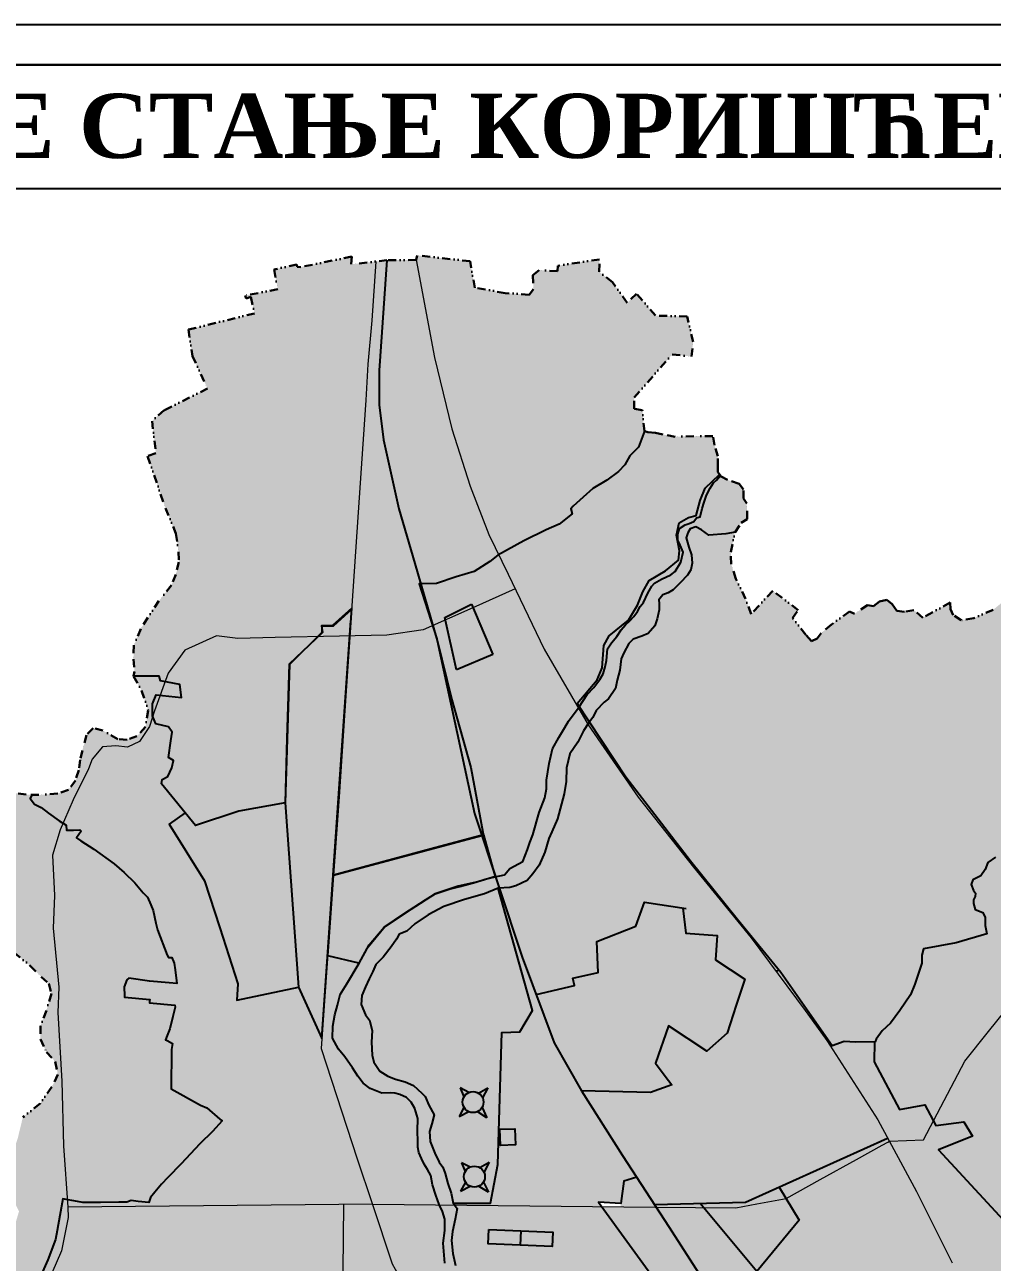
# Model space of a CAD drawing. Header units: inches. Extents: x 46391 to 88391, y 15017 to 44717.
# Drawn here: x 55668 to 67740, y 29283 to 44717 of the extents above; entities that cross this region are included whole.
import ezdxf

# ---------------------------------------------------------------- set-up
doc = ezdxf.new("R2010")
doc.units = ezdxf.units.IN
doc.header["$MEASUREMENT"] = 0
doc.linetypes.add('DIVIDE', pattern=[1.25, 0.5, -0.25, 0, -0.25, 0, -0.25])
for name, color, linetype in [('braunfild', 1, 'Continuous'), ('centralne funkcije', 1, 'Continuous'), ('granica gradj podrucja', 230, 'Continuous'), ('industrija', 181, 'Continuous'), ('objekti posebne namene', 99, 'Continuous'), ('okvir', 7, 'Continuous'), ('oznake 2', 7, 'Continuous'), ('poljoprivredno zemljiste', 31, 'Continuous'), ('porodicno stanovanje', 51, 'Continuous'), ('reka', 140, 'Continuous'), ('sport i rekreacija', 81, 'Continuous'), ('SS', 132, 'Continuous'), ('stanovanje sa poslovanjem', 40, 'Continuous')]:
    doc.layers.add(name, color=color, linetype=linetype)
for name, color, linetype, lineweight in [('DP 1 reda', 30, 'Continuous', 13), ('DP 2 reda', 50, 'Continuous', 9), ('granica gupa', 7, 'DIVIDE', 30), ('pruga', 7, 'TRACKS', 25)]:
    doc.layers.add(name, color=color, linetype=linetype, lineweight=lineweight)
doc.layers.add('objekti obrayovanja', color=7, linetype='Continuous', true_color=0x8fffe3)
doc.layers.add('OS', color=7, linetype='Continuous', true_color=0x00f0f0)
doc.styles.get("Standard").update_dxf_attribs({"font": 'arial.ttf'})
doc.linetypes.add('TRACKS', pattern='A,0.15,[130,ltypeshp.shx,S=0.25,R=0,X=0,Y=0],0.15', length=0.3)

msp = doc.modelspace()

# ---------------------------------------------------------------- hatches: boundary and pattern name
at = {"layer": 'braunfild'}
h = msp.add_hatch(color=256, dxfattribs=at)
h.dxf.hatch_style = 1
h.paths.add_polyline_path([(61209, 31400), (61102, 31457), (61149, 31347, -0.087846), (61178, 31382, -0.068723)])
h.paths.add_polyline_path([(61208, 31162, -0.154921), (61149, 31215), (61088, 31100)])
h.paths.add_polyline_path([(61374, 31214, -0.083795), (61345, 31181, -0.070366), (61314, 31162), (61436, 31085)])
h.paths.add_polyline_path([(61448, 31459), (61329, 31393, -0.157336), (61382, 31333)])
h.paths.add_polyline_path([(61178, 31382, 0.087846), (61149, 31347, 0.838496), (61345, 31181, 1)])
h = msp.add_hatch(color=256, dxfattribs=at)
h.dxf.hatch_style = 1
h.paths.add_polyline_path([(61225, 30470), (61118, 30525), (61165, 30416, -0.087846), (61195, 30451, -0.068723)])
h.paths.add_polyline_path([(61226, 30231, -0.154921), (61167, 30284), (61106, 30169)])
h.paths.add_polyline_path([(61391, 30284, -0.083795), (61363, 30251, -0.070366), (61332, 30231), (61454, 30156)])
h.paths.add_polyline_path([(61463, 30530), (61345, 30463, -0.157336), (61398, 30403)])
h.paths.add_polyline_path([(61195, 30451, 0.087846), (61165, 30416, 0.838496), (61363, 30251, 1)])
at = {"layer": 'centralne funkcije'}
h = msp.add_hatch(color=256, dxfattribs=at)
h.dxf.hatch_style = 1
h.paths.add_polyline_path([(63101, 29976), (63547, 29971), (63304, 30344), (63143, 30296)])
h = msp.add_hatch(color=256, dxfattribs=at)
h.dxf.hatch_style = 1
h.paths.add_polyline_path([(63065, 27945), (62910, 28081), (62725, 28051), (62736, 27982), (62408, 27927), (62415, 27900), (62347, 27885), (62342, 27916), (61856, 27835), (61864, 27775), (62702, 27764), (62815, 27764), (63240, 27818), (63399, 27807), (63761, 27816), (64391, 27821), (64516, 27845), (64743, 27979), (64783, 28007), (64584, 28317), (64076, 29151), (63710, 29721), (63547, 29971), (62866, 29978), (64154, 28206), (63802, 27881), (63656, 27935), (63647, 27926), (63622, 27947), (63598, 27956), (63308, 28064)])
at = {"layer": 'industrija'}
h = msp.add_hatch(color=256, dxfattribs=at)
h.dxf.hatch_style = 1
h.paths.add_polyline_path([(61244, 37492), (60910, 37325), (61054, 36673), (61507, 36863)])
h = msp.add_hatch(color=256, dxfattribs=at)
h.dxf.hatch_style = 1
h.paths.add_polyline_path([(61621, 32147), (61844, 32158), (62003, 32423), (61574, 33948), (61404, 33880), (61156, 33807), (60899, 33722), (60703, 33618), (60535, 33503), (60434, 33412), (60342, 33377), (60307, 33311), (60241, 33217), (60139, 33087), (60049, 32995), (60012, 32910), (59964, 32819), (59920, 32719), (59875, 32610), (59865, 32499), (59920, 32371), (59972, 32303), (60003, 32174), (59996, 32029), (60002, 31867), (60026, 31777), (60099, 31666), (60199, 31605), (60295, 31565), (60413, 31534), (60520, 31486), (60623, 31394), (60664, 31349), (60711, 31242), (60777, 31121), (60749, 31008), (60720, 30915), (60725, 30790), (60786, 30642), (60841, 30533), (60886, 30467), (60916, 30389), (60949, 30266), (60989, 30143), (61013, 30021), (61481, 30020), (61573, 30501)])
h = msp.add_hatch(color=256, dxfattribs=at)
h.dxf.hatch_style = 1
h.paths.add_polyline_path([(67068, 30686), (67493, 30856), (67387, 31036), (67036, 30988), (66898, 31248), (66585, 31190), (66266, 31783), (66273, 32033), (66032, 32030), (65892, 32037), (65744, 31981), (65728, 32003), (65709, 31996), (66311, 31059), (66795, 30164), (67242, 29274), (67645, 28346), (67693, 28213), (67820, 28254), (68060, 28351), (68078, 28510), (68107, 28779), (68080, 29590)])
h = msp.add_hatch(color=256, dxfattribs=at)
h.dxf.hatch_style = 1
h.paths.add_polyline_path([(65333, 29809), (64803, 29166), (64095, 30017), (63526, 30004), (63710, 29721), (64076, 29151), (64584, 28317), (64783, 28007), (64916, 28102), (65087, 28182), (65256, 28206), (65404, 28184), (65606, 28111), (65730, 28098), (66518, 28122), (67493, 28149), (67693, 28213), (67645, 28346), (67242, 29274), (66795, 30164), (66435, 30830), (65081, 30219)])
at = {"layer": 'objekti obrayovanja'}
h = msp.add_hatch(color=256, dxfattribs=at)
h.dxf.hatch_style = 1
h.paths.add_polyline_path([(61782, 30949), (61597, 30942), (61605, 30739), (61790, 30746)])
at = {"layer": 'objekti posebne namene'}
h = msp.add_hatch(color=256, dxfattribs=at)
h.dxf.hatch_style = 1
h.paths.add_polyline_path([(59726, 37094), (59748, 37430), (59516, 37216), (59377, 37218), (59377, 37193), (59385, 37139), (59134, 36899), (58970, 36737), (58917, 35011), (59083, 32716), (59375, 32075)])
at = {"layer": 'OS'}
h = msp.add_hatch(color=256, dxfattribs=at)
h.dxf.hatch_style = 1
h.paths.add_polyline_path([(61859, 29675), (61852, 29496), (62250, 29479), (62257, 29658)])
at = {"layer": 'poljoprivredno zemljiste'}
h = msp.add_hatch(color=256, dxfattribs=at)
h.dxf.hatch_style = 1
h.paths.add_polyline_path([(63271, 40069), (63747, 40606), (63987, 40579), (64008, 40761), (63934, 41079), (63539, 41090), (63302, 41363), (63187, 41251), (63000, 41507), (62837, 41636), (62840, 41791), (62318, 41712), (62317, 41643), (62085, 41658), (62006, 41596), (62018, 41421), (61963, 41349), (61663, 41371), (61283, 41438), (61225, 41768), (60564, 41841), (60553, 41784), (60779, 40569), (60998, 39676), (61225, 38961), (61458, 38358), (61581, 38107), (61897, 38282), (62176, 38416), (62337, 38489), (62499, 38619), (62482, 38679), (62511, 38715), (62634, 38825), (62755, 38935), (62931, 39038), (63078, 39144), (63154, 39228), (63220, 39342), (63328, 39450), (63400, 39650), (63374, 39911), (63273, 39928)])
h = msp.add_hatch(color=256, dxfattribs=at)
h.dxf.hatch_style = 1
h.paths.add_polyline_path([(57554, 38373), (57588, 38145), (57591, 38015), (57554, 37860), (57498, 37726), (57343, 37532), (57116, 37185), (57031, 36978), (57024, 36804), (57038, 36653), (57027, 36591), (57345, 36593), (57362, 36536), (57602, 36491), (57623, 36325), (57307, 36360), (57263, 36248), (57263, 36097), (57302, 36000), (57461, 35959), (57506, 35893), (57491, 35787), (57461, 35578), (57526, 35543), (57504, 35450), (57454, 35343), (57381, 35306), (57375, 35248), (57797, 34731), (58338, 34908), (58917, 35011), (58939, 35820), (58969, 36742), (59385, 37139), (59372, 37221), (59508, 37226), (59749, 37443), (59696, 36655), (59625, 35608), (59574, 34857), (59521, 34109), (60739, 34438), (61394, 34612), (61384, 34649), (61235, 35454), (60998, 36296), (60809, 37059), (60588, 37743), (60808, 37749), (61051, 37830), (61278, 37900), (61470, 38025), (61581, 38109), (61458, 38358), (61225, 38961), (60998, 39676), (60779, 40569), (60553, 41784), (60188, 41780), (59742, 41730), (59749, 41826), (59115, 41695), (59067, 41697), (59064, 41729), (58779, 41664), (58826, 41420), (58419, 41340), (58432, 41302), (58488, 41322), (58537, 41117), (57710, 40915), (57760, 40586), (57950, 40179), (57406, 39909), (57257, 39775), (57304, 39375), (57200, 39336), (57424, 38690)])
h = msp.add_hatch(color=256, dxfattribs=at)
h.dxf.hatch_style = 1
h.paths.add_polyline_path([(57554, 38373), (57588, 38145), (57591, 38015), (57554, 37860), (57498, 37726), (57343, 37532), (57116, 37185), (57031, 36978), (57024, 36804), (57038, 36653), (57027, 36591), (57345, 36593), (57362, 36536), (57602, 36491), (57623, 36325), (57307, 36360), (57263, 36248), (57263, 36097), (57302, 36000), (57461, 35959), (57506, 35893), (57491, 35787), (57461, 35578), (57526, 35543), (57504, 35450), (57454, 35343), (57381, 35306), (57375, 35248), (57797, 34731), (58338, 34908), (58917, 35011), (58939, 35820), (58969, 36742), (59134, 36899), (59376, 37138), (59377, 37193), (59372, 37221), (59508, 37226), (59749, 37443), (59835, 38759), (59924, 40035), (59951, 40483), (59998, 41029), (60050, 41764), (59742, 41730), (59749, 41826), (59115, 41695), (59067, 41697), (59064, 41729), (58779, 41664), (58826, 41420), (58419, 41340), (58432, 41302), (58488, 41322), (58537, 41117), (57710, 40915), (57760, 40586), (57950, 40179), (57406, 39909), (57257, 39775), (57304, 39375), (57200, 39336), (57424, 38690)])
h = msp.add_hatch(color=256, dxfattribs=at)
h.dxf.hatch_style = 1
h.paths.add_polyline_path([(60588, 37743), (60609, 37744), (60535, 37999), (60334, 38680), (60143, 39539), (60092, 39979), (60090, 40407), (60188, 41780), (60050, 41764), (59998, 41029), (59951, 40483), (59924, 40035), (59835, 38759), (59739, 37289), (59662, 36166), (59625, 35608), (59590, 35088), (59521, 34109), (60739, 34438), (61373, 34606), (61282, 34880), (60815, 37037), (60800, 37088)])
h = msp.add_hatch(color=256, dxfattribs=at)
h.dxf.hatch_style = 1
h.paths.add_polyline_path([(60334, 38680), (60535, 37999), (60609, 37744), (60808, 37749), (61051, 37830), (61278, 37900), (61470, 38025), (61581, 38109), (61458, 38358), (61225, 38961), (60998, 39676), (60779, 40569), (60553, 41784), (60188, 41780), (60090, 40407), (60092, 39979), (60143, 39539)])
h = msp.add_hatch(color=256, dxfattribs=at)
h.dxf.hatch_style = 1
h.paths.add_polyline_path([(62755, 38935), (62634, 38825), (62511, 38715), (62482, 38679), (62499, 38619), (62337, 38489), (62176, 38416), (61897, 38282), (61581, 38107), (61701, 37864), (62148, 36928), (62576, 36197), (62587, 36212), (62587, 36213), (62560, 36254), (62810, 36546), (62873, 36697), (62892, 36974), (62961, 37097), (63202, 37292), (63313, 37478), (63379, 37644), (63461, 37785), (63663, 37908), (63825, 38041), (63840, 38155), (63801, 38351), (63834, 38507), (63952, 38573), (64045, 38597), (64097, 38783), (64160, 38936), (64337, 39110), (64317, 39137), (64317, 39209), (64315, 39337), (64274, 39476), (64255, 39588), (64016, 39586), (63783, 39579), (63630, 39607), (63539, 39629), (63443, 39638), (63400, 39650), (63328, 39450), (63220, 39342), (63154, 39228), (63078, 39144), (62931, 39038)])
h = msp.add_hatch(color=256, dxfattribs=at)
h.dxf.hatch_style = 1
h.paths.add_polyline_path([(63614, 37804), (63729, 37857), (63783, 37897), (63856, 38015), (63883, 38139), (63847, 38228), (63819, 38289), (63819, 38362), (63840, 38434), (63910, 38482), (63960, 38498), (64015, 38520), (64049, 38566), (64096, 38579), (64120, 38685), (64146, 38763), (64173, 38849), (64222, 38937), (64263, 39005), (64301, 39039), (64347, 39097), (64337, 39110), (64160, 38936), (64097, 38783), (64045, 38597), (63952, 38573), (63834, 38507), (63801, 38351), (63840, 38155), (63825, 38041), (63663, 37908), (63461, 37785), (63379, 37644), (63313, 37478), (63202, 37292), (62961, 37097), (62892, 36974), (62873, 36697), (62810, 36546), (62560, 36254), (62587, 36213), (62687, 36366), (62769, 36452), (62846, 36550), (62887, 36623), (62909, 36711), (62927, 36788), (62938, 36935), (62989, 37009), (63057, 37086), (63109, 37170), (63163, 37232), (63217, 37282), (63269, 37338), (63315, 37400), (63347, 37463), (63389, 37511), (63444, 37629), (63493, 37716), (63527, 37754)])
h = msp.add_hatch(color=256, dxfattribs=at)
h.dxf.hatch_style = 1
h.paths.add_polyline_path([(64558, 33564), (65104, 32899), (65744, 31981), (65892, 32037), (66032, 32030), (66280, 32033), (66290, 32064), (66366, 32171), (66470, 32264), (66588, 32424), (66719, 32617), (66775, 32753), (66860, 33015), (66860, 33114), (66881, 33193), (67291, 33266), (67672, 33381), (67654, 33484), (67652, 33581), (67622, 33647), (67526, 33682), (67499, 33792), (67526, 33844), (67530, 33886), (67507, 33921), (67479, 33994), (67496, 34054), (67597, 34101), (67650, 34180), (67686, 34270), (67782, 34334), (67840, 34420), (67887, 34516), (67986, 34572), (68089, 34653), (68143, 34721), (68214, 34925), (68511, 35860), (68585, 36045), (68610, 36215), (68700, 37199), (68776, 37930), (68711, 37930), (68658, 37930), (68668, 37760), (68368, 37796), (68160, 37810), (68067, 37774), (68021, 37817), (67933, 37796), (67887, 37748), (67880, 37700), (67906, 37587), (67882, 37528), (67753, 37422), (67511, 37317), (67352, 37291), (67254, 37353), (67221, 37430), (67216, 37511), (66874, 37322), (66761, 37418), (66644, 37396), (66548, 37406), (66491, 37492), (66424, 37545), (66333, 37526), (66258, 37466), (66183, 37478), (66023, 37372), (65961, 37401), (65736, 37238), (65606, 37131), (65554, 37061), (65484, 37030), (65415, 37109), (65250, 37315), (65319, 37418), (65001, 37657), (64732, 37368), (64662, 37557), (64543, 37806), (64483, 37990), (64478, 38141), (64531, 38389), (64418, 38368), (64203, 38351), (64112, 38420), (64040, 38455), (63971, 38431), (63943, 38379), (63923, 38320), (63956, 38200), (63987, 38105), (63994, 38002), (63978, 37919), (63938, 37853), (63848, 37757), (63758, 37671), (63695, 37634), (63629, 37608), (63581, 37546), (63584, 37498), (63586, 37419), (63560, 37309), (63530, 37221), (63449, 37124), (63367, 37093), (63258, 37055), (63204, 36999), (63142, 36885), (63109, 36811), (63095, 36666), (63059, 36545), (63038, 36439), (62953, 36311), (62899, 36267), (62799, 36165), (62755, 36077), (62714, 36021), (63167, 35335), (63976, 34286)])
h = msp.add_hatch(color=256, dxfattribs=at)
h.dxf.hatch_style = 1
h.paths.add_polyline_path([(61235, 35454), (61384, 34649), (61394, 34612), (61505, 34207), (61543, 34093), (61654, 34115), (61722, 34194), (61883, 34281), (61940, 34432), (61971, 34518), (62006, 34616), (62087, 34894), (62157, 35076), (62178, 35187), (62180, 35296), (62212, 35503), (62252, 35687), (62334, 35828), (62408, 35953), (62452, 36030), (62576, 36197), (62148, 36928), (61701, 37864), (61581, 38107), (61570, 38101), (61470, 38025), (61278, 37900), (61051, 37830), (60808, 37749), (60609, 37744), (60800, 37088), (60811, 37053), (60815, 37037), (60998, 36296)])
h.paths.add_polyline_path([(61054, 36673), (60910, 37325), (61244, 37492), (61507, 36863)], flags=16)
h = msp.add_hatch(color=256, dxfattribs=at)
h.dxf.hatch_style = 1
h.paths.add_polyline_path([(60609, 37744), (60588, 37743), (60757, 37221), (60761, 37223)])
h = msp.add_hatch(color=256, dxfattribs=at)
h.dxf.hatch_style = 1
h.paths.add_polyline_path([(59377, 37193), (59376, 37138), (59134, 36899), (59385, 37139)])
h = msp.add_hatch(color=256, dxfattribs=at)
h.dxf.hatch_style = 1
h.paths.add_polyline_path([(58970, 36737), (59134, 36899), (58969, 36742), (58939, 35820), (58917, 35011)])
h = msp.add_hatch(color=256, dxfattribs=at)
h.dxf.hatch_style = 1
h.paths.add_polyline_path([(61235, 35454), (60998, 36296), (60815, 37037), (61282, 34880), (61373, 34606), (61394, 34612), (61384, 34649)])
h = msp.add_hatch(color=256, dxfattribs=at)
h.dxf.hatch_style = 1
h.paths.add_polyline_path([(64180, 31917), (63700, 32230), (63537, 31767), (63660, 31605), (63742, 31496), (63477, 31401), (62615, 31423), (63128, 30614), (63526, 30004), (64663, 30031), (66435, 30830), (66311, 31059), (65675, 32050), (65407, 32423), (64734, 33329), (64014, 34209), (63322, 35085), (62695, 35993), (62642, 35911), (62571, 35771), (62471, 35624), (62427, 35449), (62424, 35280), (62398, 35127), (62316, 34814), (62247, 34650), (62209, 34570), (62157, 34399), (62085, 34234), (62007, 34127), (61936, 34045), (61797, 33979), (61721, 33958), (61591, 33949), (61876, 33087), (62049, 32624), (62528, 32733), (62507, 32826), (62824, 32899), (62805, 33283), (63292, 33474), (63402, 33776), (63881, 33701), (63915, 33388), (64309, 33360), (64287, 33055), (64654, 32815), (64547, 32489), (64432, 32142)])
h = msp.add_hatch(color=256, dxfattribs=at)
h.dxf.hatch_style = 1
h.paths.add_polyline_path([(62714, 36021), (62703, 36006), (62695, 35994), (62700, 35986), (63322, 35085), (64014, 34209), (64734, 33329), (65043, 32913), (65080, 32929), (64558, 33564), (63976, 34286), (63167, 35335)])
h = msp.add_hatch(color=256, dxfattribs=at)
h.dxf.hatch_style = 1
h.paths.add_polyline_path([(56911, 32718), (56953, 32831), (57225, 32788), (57472, 32769), (57565, 32761), (57545, 32929), (57533, 33012), (57505, 33084), (57461, 33084), (57445, 33115), (57325, 33430), (57302, 33513), (57269, 33672), (57243, 33742), (57202, 33836), (57145, 33892), (57041, 34015), (56911, 34143), (56785, 34251), (56532, 34434), (56368, 34539), (56316, 34578), (56374, 34659), (56357, 34677), (56277, 34671), (56190, 34673), (56187, 34733), (56096, 34787), (55964, 34884), (55875, 34953), (55789, 34997), (55734, 35067), (55758, 35113), (55686, 35115), (55564, 35133), (55431, 35063), (55394, 34941), (55416, 34859), (55460, 34756), (55535, 34615), (55535, 34464), (55498, 34367), (55431, 34188), (55249, 34022), (55146, 33800), (55175, 33596), (55279, 33434), (55401, 33308), (55534, 33147), (55738, 32981), (55875, 32844), (55971, 32759), (56001, 32633), (55938, 32422), (55864, 32230), (55864, 32067), (55938, 31904), (56049, 31786), (56082, 31625), (56008, 31469), (55860, 31262), (55645, 31092), (55583, 30837), (55494, 30563), (55412, 30345), (55427, 30239), (55527, 30061), (55597, 29917), (55549, 29758), (55383, 29584), (54887, 29188), (54823, 29092), (54819, 28928), (54853, 28726), (54901, 28475), (54957, 28325), (54984, 28123), (55066, 27906), (55137, 27731), (55163, 27596), (55177, 27635), (55213, 27687), (55238, 27707), (55277, 27782), (55313, 27946), (55353, 28075), (55434, 28242), (55576, 28513), (55683, 28740), (55814, 28987), (55891, 29162), (55955, 29312), (56054, 29568), (56073, 29679), (56107, 29866), (56143, 30074), (56186, 30066), (56280, 30050), (56395, 30029), (56615, 30028), (56842, 30034), (56944, 30034), (56996, 30052), (57084, 30042), (57216, 30028), (57239, 30090), (57292, 30157), (57375, 30259), (57453, 30341), (57619, 30512), (57853, 30760), (58013, 30914), (58132, 31048), (58103, 31069), (57939, 31210), (57863, 31241), (57497, 31448), (57501, 31935), (57513, 32013), (57424, 32059), (57447, 32111), (57480, 32194), (57518, 32348), (57546, 32465), (57542, 32491), (57222, 32518), (57230, 32562), (56915, 32589), (56915, 32606)])
h = msp.add_hatch(color=256, dxfattribs=at)
h.dxf.hatch_style = 1
h.paths.add_polyline_path([(61394, 34612), (61373, 34606), (61505, 34207)])
h = msp.add_hatch(color=256, dxfattribs=at)
h.dxf.hatch_style = 1
h.paths.add_polyline_path([(65104, 32899), (65080, 32929), (65043, 32913), (65407, 32423), (65675, 32050), (65709, 31996), (65728, 32003)])
at = {"layer": 'porodicno stanovanje'}
h = msp.add_hatch(color=256, dxfattribs=at)
h.dxf.hatch_style = 1
h.paths.add_polyline_path([(59634, 28407), (60330, 28578), (60742, 28802), (60685, 28841), (60551, 28893), (60415, 29010), (60326, 29129), (60252, 29262), (60004, 30015), (59817, 30572), (59366, 31950), (59375, 32075), (59083, 32716), (58316, 32551), (58329, 32757), (58104, 33453), (57913, 34040), (57472, 34748), (57670, 34887), (57375, 35248), (57381, 35306), (57454, 35343), (57504, 35450), (57526, 35543), (57461, 35578), (57491, 35787), (57506, 35893), (57461, 35959), (57302, 36000), (57263, 36097), (57263, 36248), (57307, 36360), (57623, 36325), (57602, 36491), (57362, 36536), (57345, 36593), (57027, 36591), (57127, 36414), (57209, 36166), (57175, 35959), (57068, 35844), (56946, 35800), (56831, 35807), (56642, 35914), (56524, 35944), (56439, 35859), (56387, 35667), (56361, 35548), (56342, 35419), (56302, 35293), (56213, 35175), (56083, 35130), (55846, 35111), (55758, 35113), (55734, 35067), (55789, 34997), (55875, 34953), (55964, 34884), (56096, 34787), (56187, 34733), (56190, 34673), (56277, 34671), (56357, 34677), (56374, 34659), (56316, 34578), (56368, 34539), (56532, 34434), (56785, 34251), (56911, 34143), (57041, 34015), (57145, 33892), (57202, 33836), (57243, 33742), (57269, 33672), (57302, 33513), (57325, 33430), (57445, 33115), (57461, 33084), (57505, 33084), (57533, 33012), (57545, 32929), (57565, 32761), (57472, 32769), (57225, 32788), (56969, 32828), (56944, 32805), (56911, 32718), (56915, 32589), (57230, 32562), (57226, 32538), (57226, 32518), (57542, 32491), (57546, 32465), (57518, 32348), (57480, 32194), (57447, 32111), (57424, 32059), (57445, 32048), (57513, 32013), (57501, 31935), (57497, 31448), (57863, 31241), (57939, 31210), (58103, 31069), (58132, 31048), (58013, 30914), (57853, 30760), (57619, 30512), (57453, 30341), (57375, 30259), (57292, 30157), (57239, 30090), (57216, 30028), (57084, 30042), (56996, 30052), (56944, 30034), (56842, 30034), (56615, 30028), (56395, 30029), (56280, 30050), (56186, 30066), (56143, 30074), (56107, 29866), (56073, 29679), (56054, 29568), (55955, 29312), (55891, 29162), (55814, 28987), (55683, 28740), (55576, 28513), (55434, 28242), (55353, 28075), (55313, 27946), (55277, 27782), (55238, 27707), (55213, 27687), (55177, 27635), (55384, 27060), (55847, 25800), (55897, 25674), (55931, 25588), (55942, 25565), (55975, 25496), (56018, 25406), (56053, 25356), (56062, 25317), (56078, 25249), (56115, 25173), (56141, 25082), (56199, 24962), (56224, 24892), (56256, 24803), (56310, 24653), (56328, 24603), (56352, 24534), (56371, 24481), (56387, 24437), (56637, 24617), (56959, 24858), (57072, 24976), (57215, 25334), (57282, 25418), (57383, 25492), (57699, 25661), (58196, 25953), (58703, 26359), (59084, 26668), (59609, 27124)])
h.paths.add_polyline_path([(58785, 27042), (59069, 26702), (58756, 26449), (58421, 27006)], flags=16)
h = msp.add_hatch(color=256, dxfattribs=at)
h.dxf.hatch_style = 1
h.paths.add_polyline_path([(69197, 32240), (69618, 32259), (69662, 32450), (69737, 32644), (69829, 32915), (69944, 32804), (70133, 32863), (70076, 33000), (70641, 33147), (70611, 33228), (70453, 33900), (70203, 33841), (70055, 34154), (70433, 34310), (70342, 34559), (70294, 34785), (70274, 34887), (70016, 34751), (69855, 34717), (69744, 34717), (69669, 34706), (69446, 34734), (69343, 34734), (69212, 34784), (69103, 34878), (69032, 34929), (68893, 34912), (68816, 34942), (68712, 34951), (68524, 34915), (68397, 34874), (68234, 34844), (68209, 34811), (68162, 34668), (68063, 34356), (67976, 34082), (67965, 33992), (67975, 33533), (68000, 33002), (68005, 32605), (68025, 32224), (68047, 31746), (68208, 31831), (68180, 31920), (68334, 32003), (68482, 32042), (68738, 32123)])
h.paths.add_polyline_path([(69587, 33206), (69586, 33313), (69580, 33350), (69602, 33502), (69644, 33545), (69630, 33573), (69673, 33593), (69791, 33344), (69820, 33211)], flags=16)
h.paths.add_polyline_path([(67975, 32728), (67953, 33154), (67929, 33633), (67911, 33994), (67939, 34129), (68018, 34359), (68143, 34721), (68089, 34653), (67986, 34572), (67887, 34516), (67840, 34420), (67782, 34334), (67686, 34270), (67650, 34180), (67597, 34101), (67496, 34054), (67479, 33994), (67507, 33921), (67530, 33886), (67526, 33844), (67505, 33805), (67507, 33758), (67526, 33682), (67622, 33647), (67652, 33581), (67654, 33484), (67672, 33381), (67291, 33266), (66881, 33193), (66860, 33114), (66860, 33015), (66775, 32753), (66719, 32617), (66588, 32424), (66470, 32264), (66366, 32171), (66290, 32064), (66272, 32008), (66266, 31783), (66585, 31190), (66898, 31248), (67036, 30988), (67387, 31036), (67493, 30856), (67068, 30686), (68080, 29590), (68033, 30969), (67995, 32125)])
h = msp.add_hatch(color=256, dxfattribs=at)
h.dxf.hatch_style = 1
h.paths.add_polyline_path([(60737, 30364), (60694, 30440), (60654, 30507), (60617, 30579), (60587, 30651), (60573, 30718), (60573, 30789), (60569, 30922), (60573, 31074), (60534, 31199), (60490, 31280), (60430, 31337), (60347, 31374), (60287, 31391), (60234, 31396), (60122, 31393), (59977, 31450), (59890, 31516), (59824, 31602), (59756, 31706), (59662, 31847), (59584, 31941), (59510, 32077), (59514, 32226), (59537, 32367), (59569, 32490), (59605, 32623), (59687, 32757), (59843, 33014), (59967, 33243), (60153, 33461), (60400, 33627), (60667, 33802), (60789, 33880), (60966, 33936), (61098, 33968), (61206, 34000), (61297, 34023), (61415, 34061), (61537, 34091), (61505, 34207), (61373, 34606), (60739, 34438), (59521, 34109), (59485, 33603), (59375, 32075), (59366, 31950), (59817, 30572), (60004, 30015), (60252, 29262), (60326, 29129), (60415, 29010), (60551, 28893), (60685, 28841), (60798, 28763), (61014, 28492), (61341, 28703), (61328, 28722), (61217, 28821), (61129, 28892), (61028, 29016), (60949, 29169), (60912, 29271), (60889, 29521), (60910, 29679), (60908, 29820), (60880, 29916), (60839, 30002), (60797, 30120), (60756, 30250)])
h = msp.add_hatch(color=256, dxfattribs=at)
h.dxf.hatch_style = 1
h.paths.add_polyline_path([(62826, 30034), (63107, 30017), (63143, 30296), (63304, 30344), (63128, 30614), (62615, 31423), (62276, 32018), (61876, 33087), (61591, 33949), (61574, 33948), (62003, 32423), (61844, 32158), (61621, 32147), (61573, 30501), (61481, 30020), (61013, 30021), (61031, 29997), (62866, 29978)])
h.paths.add_polyline_path([(61605, 30739), (61597, 30942), (61782, 30949), (61790, 30746)], flags=16)
h = msp.add_hatch(color=256, dxfattribs=at)
h.dxf.hatch_style = 1
h.paths.add_polyline_path([(62615, 31423), (62276, 32018), (61876, 33087), (61591, 33949), (61574, 33948), (62003, 32423), (61844, 32158), (61621, 32147), (61573, 30501), (61476, 29992), (62866, 29978), (62826, 30034), (63107, 30017), (63143, 30296), (63304, 30344), (63128, 30614)])
h = msp.add_hatch(color=256, dxfattribs=at)
h.dxf.hatch_style = 1
h.paths.add_polyline_path([(63700, 32230), (64180, 31917), (64432, 32142), (64547, 32489), (64654, 32815), (64287, 33055), (64309, 33360), (63915, 33388), (63881, 33701), (63402, 33776), (63292, 33474), (62805, 33283), (62824, 32899), (62507, 32826), (62528, 32733), (62049, 32624), (62276, 32018), (62615, 31423), (63477, 31401), (63742, 31496), (63660, 31605), (63537, 31767)])
h = msp.add_hatch(color=256, dxfattribs=at)
h.dxf.hatch_style = 1
h.paths.add_polyline_path([(61779, 28952), (61585, 28751), (61658, 28609), (61576, 28578), (61619, 28527), (61721, 28370), (61799, 28191), (61836, 28104), (61841, 27986), (61856, 27835), (62342, 27916), (62397, 27966), (62408, 27927), (62736, 27982), (62725, 28051), (62910, 28081), (63001, 28001), (63019, 28128), (63093, 27959), (63308, 28064), (63622, 27947), (63524, 28032), (63662, 28158), (63770, 28039), (63656, 27935), (63802, 27881), (64154, 28206), (62866, 29978), (61031, 29997), (61063, 29953), (61039, 29821), (61006, 29665), (60992, 29553), (61008, 29391), (61043, 29244), (61116, 29126), (61202, 29005), (61304, 28897), (61560, 29163)])
h.paths.add_polyline_path([(62824, 28899), (62842, 28946), (62873, 28977), (62923, 29018), (62952, 29070), (63023, 29086), (63044, 29095), (63105, 29088), (63149, 29051), (63180, 28976), (63196, 28895), (63215, 28805), (63158, 28759), (63096, 28737), (63058, 28727), (62981, 28704), (62906, 28722), (62866, 28751), (62843, 28786), (62822, 28844)], flags=16)
h.paths.add_polyline_path([(62299, 28633), (62333, 28457), (62200, 28430), (62173, 28608)], flags=16)
h.paths.add_polyline_path([(62250, 29479), (61451, 29513), (61461, 29692), (62257, 29658)], flags=16)
at = {"layer": 'reka'}
h = msp.add_hatch(color=256, dxfattribs=at)
h.dxf.hatch_style = 1
h.paths.add_polyline_path([(63142, 36885), (63204, 36999), (63258, 37055), (63367, 37093), (63449, 37124), (63530, 37221), (63560, 37309), (63586, 37419), (63584, 37498), (63581, 37546), (63629, 37608), (63695, 37634), (63758, 37671), (63848, 37757), (63938, 37853), (63978, 37919), (63994, 38002), (63987, 38105), (63956, 38200), (63923, 38320), (63943, 38379), (63971, 38431), (64040, 38455), (64112, 38420), (64203, 38351), (64418, 38368), (64531, 38389), (64607, 38504), (64684, 38553), (64677, 38745), (64636, 38807), (64636, 38922), (64583, 38993), (64437, 39041), (64358, 39082), (64347, 39097), (64301, 39039), (64263, 39005), (64222, 38937), (64173, 38849), (64146, 38763), (64120, 38685), (64096, 38579), (64049, 38566), (64015, 38520), (63960, 38498), (63910, 38482), (63840, 38434), (63819, 38362), (63819, 38289), (63847, 38228), (63883, 38139), (63856, 38015), (63783, 37897), (63729, 37857), (63614, 37804), (63527, 37754), (63493, 37716), (63444, 37629), (63389, 37511), (63347, 37463), (63315, 37400), (63269, 37338), (63217, 37282), (63163, 37232), (63109, 37170), (63057, 37086), (62989, 37009), (62938, 36935), (62927, 36788), (62909, 36711), (62887, 36623), (62846, 36550), (62769, 36452), (62687, 36366), (62587, 36212), (62452, 36030), (62408, 35953), (62334, 35828), (62252, 35687), (62212, 35503), (62180, 35296), (62178, 35187), (62157, 35076), (62087, 34894), (62006, 34616), (61971, 34518), (61940, 34432), (61883, 34281), (61722, 34194), (61654, 34115), (61537, 34091), (61415, 34061), (61297, 34023), (61206, 34000), (61098, 33968), (60966, 33936), (60789, 33880), (60667, 33802), (60400, 33627), (60153, 33461), (59967, 33243), (59843, 33014), (59687, 32757), (59605, 32623), (59569, 32490), (59537, 32367), (59514, 32226), (59510, 32077), (59584, 31941), (59662, 31847), (59756, 31706), (59824, 31602), (59890, 31516), (59977, 31450), (60122, 31393), (60234, 31396), (60287, 31391), (60347, 31374), (60430, 31337), (60490, 31280), (60534, 31199), (60573, 31074), (60569, 30922), (60573, 30789), (60573, 30718), (60587, 30651), (60617, 30579), (60654, 30507), (60694, 30440), (60737, 30364), (60756, 30250), (60797, 30120), (60839, 30002), (60880, 29916), (60908, 29820), (60910, 29679), (60889, 29521), (60912, 29271), (60949, 29169), (61028, 29016), (61129, 28892), (61217, 28821), (61328, 28722), (61404, 28604), (61535, 28433), (61679, 28258), (61715, 28155), (61764, 27878), (61782, 27737), (61784, 27675), (61748, 27562), (61739, 27476), (61748, 27398), (61778, 27331), (61801, 27242), (61842, 27146), (61884, 27070), (61909, 27015), (61928, 26966), (61937, 26918), (61955, 26795), (61962, 26733), (61972, 26671), (61992, 26606), (62009, 26543), (62045, 26441), (62085, 26334), (62091, 26286), (62091, 26242), (62087, 26209), (62078, 26159), (62078, 26083), (62077, 26016), (62068, 25946), (62059, 25858), (62045, 25768), (62045, 25708), (62069, 25643), (62122, 25583), (62174, 25555), (62234, 25511), (62292, 25471), (62359, 25430), (62424, 25381), (62468, 25319), (62505, 25224), (62571, 25109), (62597, 24962), (62608, 24911), (62618, 24862), (62625, 24827), (62640, 24784), (62666, 24753), (62692, 24714), (62721, 24661), (62754, 24576), (62798, 24474), (62832, 24341), (62841, 24283), (62842, 24221), (62839, 24154), (62835, 24061), (62818, 23964), (62788, 23790), (62788, 23732), (62788, 23685), (62800, 23626), (62821, 23565), (62846, 23510), (62851, 23475), (62835, 23447), (62809, 23404), (62798, 23344), (62798, 23300), (62798, 23256), (62804, 23182), (62804, 23146), (62809, 23078), (62811, 23048), (62811, 22960), (62820, 22905), (62827, 22841), (62830, 22769), (62846, 22693), (62869, 22628), (62881, 22551), (62887, 22520), (62887, 22529), (62895, 22478), (62887, 22520), (62888, 22505), (62898, 22451), (62917, 22410), (62934, 22363), (62961, 22322), (62997, 22258), (63004, 22201), (63003, 22145), (62995, 22114), (62970, 22068), (62934, 22041), (62878, 22014), (62842, 21980), (62801, 21916), (62772, 21854), (62730, 21790), (62715, 21732), (62703, 21688), (62696, 21629), (62703, 21583), (62710, 21509), (62725, 21440), (62747, 21397), (62770, 21359), (62802, 21316), (62853, 21272), (62932, 21235), (63015, 21188), (63057, 21179), (63087, 21174), (63144, 21161), (63192, 21139), (63238, 21121), (63264, 21089), (63274, 21059), (63271, 20997), (63259, 20930), (63256, 20907), (63245, 20873), (63241, 20840), (63227, 20791), (63221, 20753), (63212, 20664), (63212, 20613), (63196, 20501), (63188, 20469), (63178, 20425), (63170, 20398), (63157, 20346), (63150, 20317), (63137, 20274), (63127, 20243), (63122, 20175), (63134, 20128), (63136, 20106), (63146, 20078), (63157, 20056), (63172, 20030), (63187, 20007), (63196, 19987), (63207, 19961), (63207, 19940), (63199, 19908), (63186, 19893), (63137, 19879), (63094, 19881), (63072, 19881), (63020, 19881), (62981, 19881), (62954, 19885), (62927, 19895), (62899, 19904), (62881, 19910), (62859, 19914), (62823, 19919), (62791, 19924), (62768, 19921), (62711, 19912), (62682, 19899), (62652, 19889), (62611, 19879), (62550, 19868), (62480, 19844), (62346, 19809), (62404, 19684), (62432, 19716), (62540, 19749), (62590, 19764), (62634, 19780), (62663, 19794), (62745, 19809), (62821, 19828), (62889, 19830), (62972, 19828), (63057, 19806), (63111, 19789), (63190, 19802), (63239, 19812), (63255, 19834), (63263, 19864), (63262, 19896), (63262, 19922), (63263, 19955), (63260, 19999), (63248, 20033), (63239, 20061), (63216, 20139), (63208, 20179), (63213, 20226), (63220, 20293), (63236, 20382), (63265, 20584), (63269, 20642), (63275, 20693), (63275, 20726), (63286, 20779), (63293, 20833), (63303, 20895), (63308, 20932), (63314, 21063), (63277, 21154), (63260, 21175), (63206, 21206), (63156, 21225), (63133, 21237), (63085, 21267), (63041, 21274), (62979, 21309), (62958, 21331), (62929, 21359), (62896, 21390), (62845, 21428), (62831, 21461), (62805, 21549), (62788, 21591), (62783, 21629), (62804, 21688), (62830, 21733), (62849, 21772), (62876, 21817), (62920, 21874), (62941, 21921), (63002, 21966), (63022, 21984), (63047, 22011), (63066, 22046), (63069, 22076), (63083, 22110), (63090, 22166), (63090, 22195), (63088, 22273), (63073, 22296), (63054, 22330), (63036, 22400), (63029, 22498), (62993, 22679), (62993, 22750), (62991, 22868), (62998, 23062), (62996, 23302), (62991, 23347), (62975, 23401), (62953, 23479), (62948, 23567), (62910, 23721), (62897, 23786), (62910, 23840), (62932, 23918), (62930, 24032), (62951, 24150), (62936, 24314), (62878, 24551), (62825, 24667), (62767, 24906), (62717, 25090), (62681, 25222), (62556, 25456), (62500, 25519), (62387, 25609), (62301, 25633), (62184, 25686), (62150, 25719), (62119, 25779), (62157, 25897), (62186, 26048), (62214, 26133), (62214, 26243), (62183, 26324), (62145, 26435), (62094, 26608), (62065, 26767), (62052, 26827), (62023, 26949), (61990, 27080), (61943, 27189), (61858, 27360), (61834, 27428), (61830, 27505), (61851, 27615), (61870, 27722), (61856, 27835), (61841, 27986), (61836, 28104), (61799, 28191), (61721, 28370), (61619, 28527), (61338, 28861), (61202, 29005), (61116, 29126), (61043, 29244), (61008, 29391), (60992, 29553), (61006, 29665), (61039, 29821), (61063, 29953), (61013, 30021), (60989, 30143), (60949, 30266), (60916, 30389), (60886, 30467), (60841, 30533), (60786, 30642), (60725, 30790), (60720, 30915), (60749, 31008), (60777, 31121), (60711, 31242), (60664, 31349), (60623, 31394), (60520, 31486), (60413, 31534), (60295, 31565), (60199, 31605), (60099, 31666), (60026, 31777), (60002, 31867), (59996, 32029), (60003, 32174), (59972, 32303), (59920, 32371), (59865, 32499), (59875, 32610), (59920, 32719), (59964, 32819), (60012, 32910), (60049, 32995), (60139, 33087), (60241, 33217), (60307, 33311), (60342, 33377), (60434, 33412), (60535, 33503), (60703, 33618), (60899, 33722), (61156, 33807), (61404, 33880), (61574, 33948), (61721, 33958), (61797, 33979), (61936, 34045), (62007, 34127), (62085, 34234), (62157, 34399), (62209, 34570), (62247, 34650), (62316, 34814), (62398, 35127), (62424, 35280), (62427, 35449), (62471, 35624), (62571, 35771), (62642, 35911), (62703, 36006), (62755, 36077), (62799, 36165), (62899, 36267), (62953, 36311), (63038, 36439), (63059, 36545), (63095, 36666), (63109, 36811)])
at = {"layer": 'sport i rekreacija'}
h = msp.add_hatch(color=256, dxfattribs=at)
h.dxf.hatch_style = 1
h.paths.add_polyline_path([(58917, 35011), (58338, 34908), (57797, 34731), (57670, 34887), (57472, 34748), (57913, 34040), (58104, 33453), (58329, 32757), (58316, 32551), (59083, 32716)])
at = {"layer": 'SS'}
h = msp.add_hatch(color=256, dxfattribs=at)
h.dxf.hatch_style = 1
h.paths.add_polyline_path([(59521, 34109), (59449, 33104), (59838, 33013), (59932, 33186), (59944, 33201), (59967, 33243), (60153, 33461), (60167, 33470), (60400, 33627), (60667, 33802), (60789, 33880), (61078, 33973), (61237, 34008), (61297, 34023), (61415, 34061), (61543, 34093), (61373, 34606)])
h = msp.add_hatch(color=256, dxfattribs=at)
h.dxf.hatch_style = 1
h.paths.add_polyline_path([(61852, 29496), (61859, 29675), (61461, 29692), (61451, 29513)])
at = {"layer": 'stanovanje sa poslovanjem'}
h = msp.add_hatch(color=256, dxfattribs=at)
h.dxf.hatch_style = 1
h.paths.add_polyline_path([(64663, 30031), (64095, 30017), (64803, 29166), (65333, 29809), (65081, 30219)])
h.paths.add_polyline_path([(64783, 28007), (64878, 27861), (65315, 27187), (65375, 27093), (65865, 27297), (65789, 27552), (66025, 27633), (65910, 28104), (65730, 28098), (65606, 28111), (65404, 28184), (65256, 28206), (65087, 28182), (64916, 28102)])
h.paths.add_polyline_path([(66077, 27311), (66132, 27121), (66395, 27158), (66517, 26290), (66313, 26287), (66322, 25793), (66535, 25763), (66545, 25494), (66635, 25497), (66628, 25676), (67169, 25695), (67196, 25758), (67006, 26155), (67102, 26159), (67098, 26246), (67400, 26260), (67683, 26439), (67600, 26616), (67310, 26481), (67161, 26799), (67237, 26838), (67171, 26966), (67389, 27078), (67093, 27449)])

# ---------------------------------------------------------------- linework, layer by layer
at = {"layer": 'braunfild'}
for p, q in [((61209, 31400), (61102, 31457)), ((61102, 31457), (61149, 31347)), ((61329, 31393), (61448, 31459)), ((61448, 31459), (61382, 31333)), ((61149, 31215), (61088, 31100)), ((61374, 31214), (61436, 31085)), ((61088, 31100), (61208, 31162)), ((61436, 31085), (61314, 31162)), ((61225, 30470), (61118, 30525)), ((61118, 30525), (61165, 30416)), ((61345, 30463), (61463, 30530)), ((61463, 30530), (61398, 30403)), ((61167, 30284), (61106, 30169)), ((61391, 30284), (61454, 30156)), ((61106, 30169), (61226, 30231)), ((61454, 30156), (61332, 30231))]:
    msp.add_line(p, q, dxfattribs=at)
for centre in [(61262, 31281), (61279, 30351)]:
    msp.add_circle(centre, 131, dxfattribs=at)
at = {"layer": 'centralne funkcije'}
msp.add_lwpolyline([(63304, 30344), (63143, 30296), (63107, 30017), (62826, 30034), (64154, 28206), (63802, 27881), (63598, 27956), (63308, 28064), (63065, 27945), (62910, 28081), (62725, 28051), (62736, 27982), (61856, 27835), (61575, 27789), (61153, 27514), (61280, 27318), (61173, 27174), (60645, 27193)], dxfattribs=at)
at = {"layer": 'DP 1 reda'}
msp.add_lwpolyline([(60553, 41784), (60779, 40569), (60998, 39676), (61225, 38961), (61458, 38358), (61701, 37864), (62148, 36928), (62700, 35986), (63322, 35085), (64014, 34209), (64734, 33329), (65407, 32423), (65675, 32050), (66311, 31059), (66795, 30164), (67242, 29274)], dxfattribs=at)
at = {"layer": 'DP 2 reda'}
for points in [[(60050, 41764), (59998, 41029), (59951, 40483), (59924, 40035), (59835, 38759), (59739, 37289), (59662, 36166), (59590, 35088), (59485, 33603), (59366, 31950), (59817, 30572), (60004, 30015), (60252, 29262), (60326, 29129), (60415, 29010), (60551, 28893), (60685, 28841), (60798, 28763), (61583, 27778)], [(61788, 37682), (61261, 37446), (60640, 37169), (60186, 37104), (59596, 37091), (58793, 37074), (58328, 37064), (58059, 37094), (57665, 36918), (57456, 36630), (57289, 36162), (57226, 35964), (57100, 35776), (56950, 35709), (56803, 35722), (56640, 35713), (56510, 35559), (56464, 35438), (56271, 35052), (56112, 34676), (56016, 34362), (56041, 33859), (56025, 33450), (56092, 32713), (56083, 32399), (56133, 31541), (56150, 30734), (56208, 29969)], [(60010, 30007), (63536, 29972), (64541, 29961), (64803, 30011), (65167, 30080), (65594, 30316), (66046, 30566), (66365, 30742), (66439, 30782), (66460, 30794), (66883, 30812), (67399, 31793), (67695, 32160), (67903, 32417), (68008, 32509), (68143, 32697), (68351, 32803), (68560, 32866), (68731, 32917)], [(60010, 30007), (56208, 29969), (56209, 29843), (56128, 29425), (55952, 29021), (55756, 28704), (55578, 28280), (55496, 27863), (55499, 27354), (55503, 26820), (55790, 26096), (56052, 25432), (56486, 24979), (56724, 24841), (56845, 24771)], [(59644, 30004), (59615, 27126)]]:
    msp.add_lwpolyline(points, dxfattribs=at)
at = {"layer": 'granica gradj podrucja'}
for points in [[(63400, 39650), (63400, 39650), (63328, 39450), (63220, 39342), (63154, 39228), (63078, 39144), (62931, 39038), (62755, 38935), (62634, 38825), (62511, 38715), (62482, 38679), (62499, 38619), (62337, 38489), (62176, 38416), (61897, 38282), (61570, 38101), (61470, 38025), (61278, 37900), (61051, 37830), (60808, 37749), (60588, 37743), (60809, 37059), (60998, 36296), (61235, 35454), (61384, 34649), (61394, 34612), (60739, 34438), (59521, 34109), (59574, 34857), (59625, 35608), (59696, 36655), (59749, 37443), (59508, 37226), (59372, 37221), (59385, 37139), (58969, 36742), (58939, 35820), (58917, 35011), (58338, 34908), (57797, 34731), (57375, 35248), (57381, 35306), (57454, 35343), (57504, 35450), (57526, 35543), (57461, 35578), (57491, 35787), (57506, 35893), (57461, 35959), (57302, 36000), (57263, 36097), (57263, 36248), (57307, 36360), (57623, 36325), (57602, 36491), (57362, 36536), (57345, 36593), (57027, 36591)], [(67782, 34334), (67686, 34270), (67650, 34180), (67597, 34101), (67496, 34054), (67479, 33994), (67507, 33921), (67530, 33886), (67526, 33844), (67505, 33805), (67507, 33758), (67526, 33682), (67622, 33647), (67652, 33581), (67654, 33484), (67672, 33381), (67291, 33266), (66881, 33193), (66860, 33114), (66860, 33015), (66775, 32753), (66719, 32617), (66588, 32424), (66470, 32264), (66366, 32171), (66290, 32064), (66280, 32033), (66032, 32030), (65892, 32037), (65744, 31981), (65104, 32899), (64558, 33564), (63976, 34286), (63167, 35335), (62560, 36254), (62810, 36546), (62873, 36697), (62892, 36974), (62961, 37097), (63202, 37292), (63313, 37478), (63379, 37644), (63461, 37785), (63663, 37908), (63825, 38041), (63840, 38155), (63801, 38351), (63834, 38507), (63952, 38573), (64045, 38597), (64097, 38783), (64160, 38936), (64337, 39110), (64337, 39110)], [(55758, 35113), (55734, 35067), (55789, 34997), (55875, 34953), (55964, 34884), (56096, 34787), (56187, 34733), (56190, 34673), (56277, 34671), (56357, 34677), (56374, 34659), (56316, 34578), (56368, 34539), (56532, 34434), (56785, 34251), (56911, 34143), (57041, 34015), (57145, 33892), (57202, 33836), (57243, 33742), (57269, 33672), (57302, 33513), (57325, 33430), (57445, 33115), (57461, 33084), (57505, 33084), (57533, 33012), (57545, 32929), (57565, 32761), (57472, 32769), (57225, 32788), (56969, 32828), (56944, 32805), (56911, 32718), (56915, 32606), (56915, 32589), (57230, 32562), (57226, 32538), (57226, 32518), (57542, 32491), (57546, 32465), (57518, 32348), (57480, 32194), (57447, 32111), (57424, 32059), (57445, 32048), (57513, 32013), (57501, 31935), (57497, 31448), (57863, 31241), (57939, 31210), (58103, 31069), (58132, 31048), (58013, 30914), (57853, 30760), (57619, 30512), (57453, 30341), (57375, 30259), (57292, 30157), (57239, 30090), (57216, 30028), (57084, 30042), (56996, 30052), (56944, 30034), (56842, 30034), (56615, 30028), (56395, 30029), (56280, 30050), (56186, 30066), (56143, 30074), (56107, 29866), (56073, 29679), (56054, 29568), (55955, 29312), (55891, 29162)], [(55758, 35113), (55758, 35113)]]:
    msp.add_lwpolyline(points, dxfattribs=at)
at = {"layer": 'granica gupa', "ltscale": 200}
for points in [[(67753, 37422), (67511, 37317), (67352, 37291), (67254, 37353), (67221, 37430), (67216, 37511), (66874, 37322), (66761, 37418), (66644, 37396), (66548, 37406), (66491, 37492), (66424, 37545), (66333, 37526), (66258, 37466), (66183, 37478), (66023, 37372), (65961, 37401), (65736, 37238), (65606, 37131), (65554, 37061), (65484, 37030), (65415, 37109), (65250, 37315), (65319, 37418), (65001, 37657), (64732, 37368), (64662, 37557), (64543, 37806), (64483, 37990), (64478, 38141), (64531, 38389), (64607, 38504), (64684, 38553), (64677, 38745), (64636, 38807), (64636, 38922), (64583, 38993), (64437, 39041), (64358, 39082), (64317, 39137), (64317, 39209), (64315, 39337), (64274, 39476), (64255, 39588), (64016, 39586), (63783, 39579), (63630, 39607), (63539, 39629), (63443, 39638), (63400, 39650), (63374, 39911), (63273, 39928), (63271, 40069), (63747, 40606), (63987, 40579), (64008, 40761), (63934, 41079), (63539, 41090), (63302, 41363), (63187, 41251), (63000, 41507), (62837, 41636), (62840, 41791), (62318, 41712), (62317, 41643), (62085, 41658), (62006, 41596), (62018, 41421), (61963, 41349), (61663, 41371), (61283, 41438), (61225, 41768), (60564, 41841), (60553, 41784), (60188, 41780), (59742, 41730), (59749, 41826), (59115, 41695), (59067, 41697), (59064, 41729), (58779, 41664), (58826, 41420)], [(58826, 41420), (58419, 41340), (58432, 41302), (58488, 41322), (58537, 41117), (57710, 40915), (57760, 40586), (57950, 40179), (57406, 39909), (57257, 39775), (57304, 39375), (57200, 39336), (57424, 38690), (57554, 38373), (57588, 38145), (57591, 38015), (57554, 37860), (57498, 37726), (57343, 37532), (57116, 37185), (57031, 36978), (57024, 36804), (57038, 36653), (57027, 36591), (57127, 36414), (57209, 36166), (57175, 35959), (57068, 35844), (56946, 35800), (56831, 35807), (56642, 35914), (56524, 35944), (56439, 35859), (56387, 35667), (56361, 35548), (56342, 35419), (56302, 35293), (56213, 35175), (56083, 35130), (55846, 35111), (55686, 35115), (55564, 35133)], [(55534, 33147), (55738, 32981), (55875, 32844), (55971, 32759), (56001, 32633), (55938, 32422), (55864, 32230), (55864, 32067), (55938, 31904), (56049, 31786), (56082, 31625), (56008, 31469), (55860, 31262), (55645, 31092)]]:
    msp.add_lwpolyline(points, dxfattribs=at)
at = {"layer": 'industrija'}
for p, q in [((60910, 37325), (61244, 37492)), ((61244, 37492), (61507, 36863)), ((61054, 36673), (60910, 37325)), ((61507, 36863), (61054, 36673)), ((65728, 32003), (65709, 31996))]:
    msp.add_line(p, q, dxfattribs=at)
for points in [[(61394, 34612), (61537, 34091)], [(61013, 30021), (61481, 30020), (61573, 30501), (61621, 32147), (61844, 32158), (62003, 32423), (61574, 33948)], [(66273, 32033), (66266, 31783), (66585, 31190), (66898, 31248), (67036, 30988), (67387, 31036), (67493, 30856), (67068, 30686), (68080, 29590)], [(63526, 30004), (64663, 30031), (66435, 30830)], [(65081, 30219), (65333, 29809), (64803, 29166), (64095, 30017)]]:
    msp.add_lwpolyline(points, dxfattribs=at)
at = {"layer": 'objekti obrayovanja'}
for points in [[(59521, 34109), (61373, 34606), (61543, 34093), (61321, 34026), (61078, 33973), (60789, 33880), (60484, 33682), (60167, 33470), (59932, 33186), (59838, 33013), (59449, 33104), (59521, 34109)], [(61597, 30942), (61782, 30949), (61790, 30746), (61605, 30739), (61597, 30942)]]:
    msp.add_lwpolyline(points, dxfattribs=at)
at = {"layer": 'objekti posebne namene'}
msp.add_line((58917, 35011), (59083, 32716), dxfattribs=at)
msp.add_lwpolyline([(59748, 37430), (59516, 37216), (59377, 37218), (59376, 37138), (58970, 36737), (58917, 35011), (59083, 32716), (59375, 32075), (59739, 37289)], dxfattribs=at)
at = {"layer": 'okvir'}
for points in [[(88391, 15017), (88391, 44717), (46391, 44717), (46391, 15017)], [(87891, 15517), (87891, 44217), (47589, 44217), (47589, 15517)]]:
    msp.add_lwpolyline(points, close=True, dxfattribs=at)
at = {"layer": 'oznake 2'}
msp.add_lwpolyline([(47589, 44217), (87891, 44217), (87891, 42673), (47589, 42673)], close=True, dxfattribs=at)
at = {"layer": 'poljoprivredno zemljiste'}
msp.add_line((65043, 32913), (65080, 32929), dxfattribs=at)
at = {"layer": 'porodicno stanovanje'}
for points in [[(62049, 32624), (62528, 32733), (62507, 32826), (62824, 32899), (62805, 33283), (63292, 33474), (63402, 33776), (63922, 33694)], [(63881, 33701), (63915, 33388), (64309, 33360), (64287, 33055), (64654, 32815), (64547, 32489), (64432, 32142), (64180, 31917), (63700, 32230), (63537, 31767), (63660, 31605)], [(63660, 31605), (63742, 31496), (63477, 31401), (62615, 31423)]]:
    msp.add_lwpolyline(points, dxfattribs=at)
at = {"layer": 'pruga', "ltscale": 250}
msp.add_lwpolyline([(60188, 41780), (60090, 40407), (60092, 39979), (60143, 39539), (60334, 38680), (60535, 37999), (60815, 37037), (61282, 34880), (61876, 33087), (62276, 32018), (62615, 31423), (63128, 30614), (63710, 29721), (64076, 29151)], dxfattribs=at)
at = {"layer": 'reka'}
for points in [[(60912, 29271), (60889, 29521), (60910, 29679), (60908, 29820), (60880, 29916), (60839, 30002), (60797, 30120), (60756, 30250), (60737, 30364), (60694, 30440), (60654, 30507), (60617, 30579), (60587, 30651), (60573, 30718), (60573, 30789), (60569, 30922), (60573, 31074), (60534, 31199), (60490, 31280), (60430, 31337), (60347, 31374), (60287, 31391), (60234, 31396), (60122, 31393), (59977, 31450), (59890, 31516), (59824, 31602), (59756, 31706), (59662, 31847), (59584, 31941), (59510, 32077), (59514, 32226), (59537, 32367), (59569, 32490), (59605, 32623), (59687, 32757), (59843, 33014), (59967, 33243), (60153, 33461), (60400, 33627), (60667, 33802), (60789, 33880), (60966, 33936), (61098, 33968), (61206, 34000), (61297, 34023), (61415, 34061), (61537, 34091), (61654, 34115), (61722, 34194), (61883, 34281), (61940, 34432), (61971, 34518), (62006, 34616), (62087, 34894), (62157, 35076), (62178, 35187), (62180, 35296), (62212, 35503), (62252, 35687), (62334, 35828), (62408, 35953), (62452, 36030), (62587, 36212), (62687, 36366), (62769, 36452), (62846, 36550), (62887, 36623), (62909, 36711), (62927, 36788), (62938, 36935), (62989, 37009), (63057, 37086), (63109, 37170), (63163, 37232), (63217, 37282), (63269, 37338), (63315, 37400), (63347, 37463), (63389, 37511), (63444, 37629), (63493, 37716), (63527, 37754), (63614, 37804), (63729, 37857), (63783, 37897), (63856, 38015), (63883, 38139), (63847, 38228), (63819, 38289), (63819, 38362), (63840, 38434), (63910, 38482), (63960, 38498), (64015, 38520), (64049, 38566), (64096, 38579), (64120, 38685), (64146, 38763), (64173, 38849), (64222, 38937), (64263, 39005), (64301, 39039), (64348, 39097)], [(64531, 38389), (64418, 38368), (64203, 38351), (64112, 38420), (64040, 38455), (63971, 38431), (63943, 38379), (63923, 38320), (63956, 38200), (63987, 38105), (63994, 38002), (63978, 37919), (63938, 37853), (63848, 37757), (63758, 37671), (63695, 37634), (63629, 37608), (63581, 37546), (63584, 37498), (63586, 37419), (63560, 37309), (63530, 37221), (63449, 37124), (63367, 37093), (63258, 37055), (63204, 36999), (63142, 36885), (63109, 36811), (63095, 36666), (63059, 36545), (63038, 36439), (62953, 36311), (62899, 36267), (62799, 36165), (62755, 36077), (62703, 36006), (62642, 35911), (62571, 35771), (62471, 35624), (62427, 35449), (62424, 35280), (62398, 35127), (62316, 34814), (62247, 34650), (62209, 34570), (62157, 34399), (62085, 34234), (62007, 34127), (61936, 34045), (61797, 33979), (61721, 33958), (61574, 33948), (61404, 33880), (61156, 33807), (60899, 33722), (60703, 33618), (60535, 33503), (60434, 33412), (60342, 33377), (60307, 33311), (60241, 33217), (60139, 33087), (60049, 32995), (60012, 32910), (59964, 32819), (59920, 32719), (59875, 32610), (59865, 32499), (59920, 32371), (59972, 32303), (60003, 32174), (59996, 32029), (60002, 31867), (60026, 31777), (60099, 31666), (60199, 31605), (60295, 31565), (60413, 31534), (60520, 31486), (60623, 31394), (60664, 31349), (60711, 31242), (60777, 31121), (60749, 31008), (60720, 30915), (60725, 30790), (60786, 30642), (60841, 30533), (60886, 30467), (60916, 30389), (60949, 30266), (60989, 30143), (61013, 30021), (61063, 29953), (61039, 29821), (61006, 29665), (60992, 29553), (61008, 29391), (61043, 29244)]]:
    msp.add_lwpolyline(points, dxfattribs=at)
at = {"layer": 'sport i rekreacija'}
msp.add_lwpolyline([(57670, 34887), (57472, 34748), (57913, 34040), (58104, 33453), (58329, 32757), (58316, 32551), (59083, 32716), (59375, 32075)], dxfattribs=at)
at = {"layer": 'SS'}
msp.add_line((61859, 29675), (61852, 29496), dxfattribs=at)
msp.add_lwpolyline([(61461, 29692), (62257, 29658), (62250, 29479), (61451, 29513), (61461, 29692)], dxfattribs=at)

# ---------------------------------------------------------------- texts
at = {"layer": 'okvir', "insert": (48362, 43857), "char_height": 800, "attachment_point": 1}
msp.add_mtext_dynamic_manual_height_columns('{\\fTimes New Roman|b1|i0|c204|p18;ПОСТОЈЕЋЕ СТАЊЕ КОРИШЋЕЊА ПОВРШИНА}', width=40310.45, gutter_width=1, heights=[0], dxfattribs=at)

doc.saveas('drawing.dxf')
